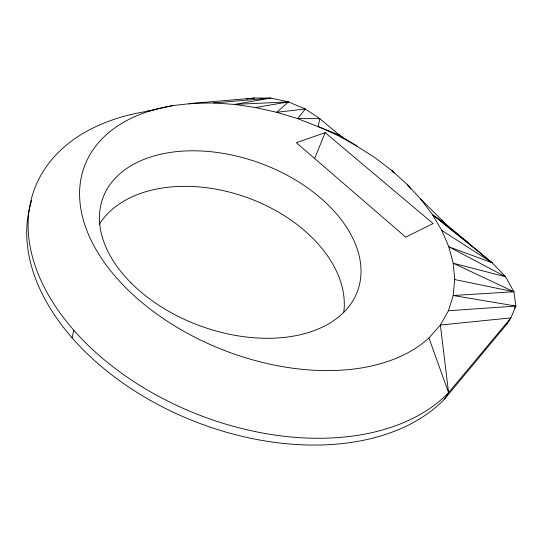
<?xml version="1.0" encoding="UTF-8"?>
<svg xmlns="http://www.w3.org/2000/svg" width="543" height="543" viewBox="0 0 543 543"><rect width="100%" height="100%" fill="white"/><g stroke="black" fill="none" stroke-linecap="round" stroke-linejoin="round"><path stroke-width="0.81" d="M188.964 104.032L193.125 103.306L213.508 102.973L234.386 104.405L255.522 107.534L276.679 112.292L297.639 118.605L339.538 135.146L375.193 157.809L391.951 170.638L407.216 184.45L420.771 199.132L432.377 214.533L441.812 230.476L448.83 246.78L453.201 263.219L454.722 279.55L453.181 295.501L448.437 310.766L440.366 325.026L428.922 337.929A195.833 121.442 21.5 0 1 134.006 295.596A195.833 121.442 21.5 0 1 173.502 105.464L193.125 103.306L254.606 98.018L270.923 98.086L288.462 101.901L305.356 109.007L319.827 118.666L342.694 137.786M72.015 337.753L73.841 330.28M314.614 158.57L325.176 132.662L433.131 223.56L405.689 237.121L296.329 142.687L325.176 132.662M441.907 220.75L492.168 262.771L505.628 276.774L513.916 291.761L515.85 306.048L510.895 317.899L506.829 324.11L444.466 399.132A232.519 151.897 21.5 0 1 170.59 410.936A232.519 151.897 21.5 0 1 31.732 200.455M506.829 324.11L507.454 322.623M444.466 399.132L448.593 392.684L510.895 317.899L440.366 325.026L448.593 392.684A233.985 151.511 21.5 0 1 92.324 349.271A233.985 151.511 21.5 0 1 146.549 111.424L173.502 105.464M514.506 308.112L515.85 306.048L453.181 295.501L513.916 291.761L453.201 263.219L505.628 276.774L448.83 246.78L492.168 262.771L432.377 214.533L445.735 223.947L420.771 199.132M213.508 102.973L270.923 98.086L234.386 104.405L288.462 101.901L276.679 112.292L305.356 109.007L297.639 118.605L319.827 118.666L318.184 126.404L338.092 135.594L357.172 146.094M338.092 135.594L339.538 135.146M153.207 110.263L146.549 111.424L148.225 111.213M255.522 107.534L288.462 101.901M246.23 99.057L248.742 98.745M250.418 98.541L254.606 98.018M448.437 310.766L515.85 306.048M454.722 279.55L513.916 291.761M441.812 230.476L492.168 262.771M432.377 214.533L468.65 243.108M394.198 173.108L391.951 170.638L392.793 172.063M407.216 184.45L410.759 189.012M428.922 337.929L448.593 392.684M99.226 224.456A131.27 87.885 19.8 0 1 246.698 197.408A131.27 87.885 19.8 0 1 343.794 312.103M131.033 282.889A135.574 86.704 20 0 0 353.69 299.403A135.574 86.704 20 0 0 205.987 151.287A135.574 86.704 20 0 0 131.033 282.889"/></g></svg>
